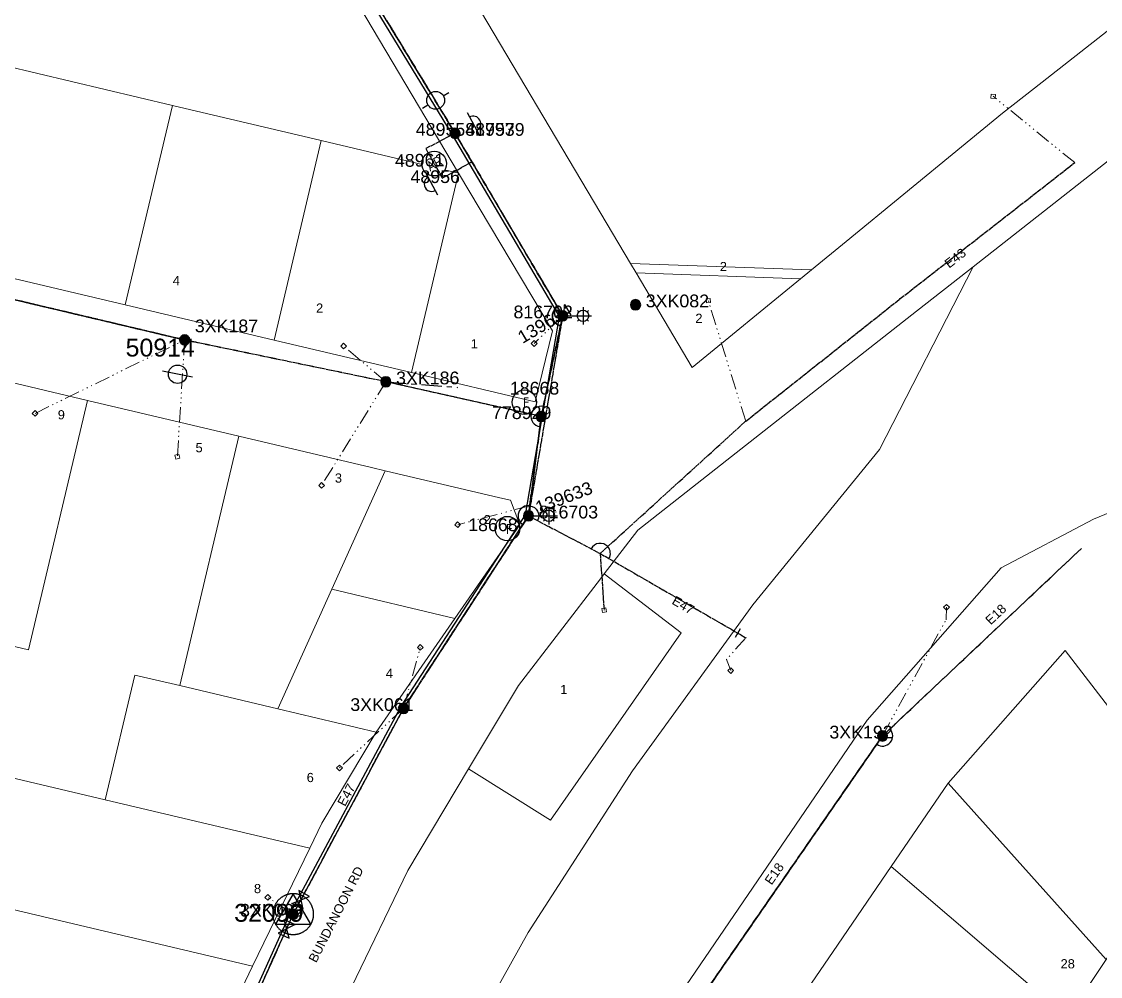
# Model space of a CAD drawing. Header units: metres. Extents: x 250871 to 255994, y 6164531 to 6169422.
# Drawn here: x 253886.4 to 254098.2, y 6166481.7 to 6166669 of the extents above; entities that cross this region are included whole.
import ezdxf
from ezdxf.enums import TextEntityAlignment as Align

# ---------------------------------------------------------------- set-up
doc = ezdxf.new("R2010")
doc.units = ezdxf.units.M
for name, pattern in [('Cable Exist OH', [1, 1, 0]), ('Cable Exist UG', [7, 4, -1, 1, -1]), ('PHANTOMX2', [6.6, 3, -0.75, 0.2, -0.75, 0.2, -0.75, 0.2, -0.75])]:
    doc.linetypes.add(name, pattern=pattern)
doc.layers.get('0').update_dxf_attribs({"color": 6})
for name, color, linetype, lineweight in [('Cadastre Land Parcels_SP_EXT', 118, 'Continuous', 15), ('Cadastre Road Names_SP_HV_LV_SL_EXT', 211, 'Continuous', 15), ('Mains_HV_EXT', 13, 'Continuous', 25), ('Mains_LV_EXT', 163, 'Continuous', 25), ('Mains_SL_EXT', 131, 'Continuous', 25), ('Mains_TR_EXT', 211, 'Continuous', 25), ('Services_SP_EXT', 42, 'PHANTOMX2', 20)]:
    doc.layers.add(name, color=color, linetype=linetype, lineweight=lineweight)
for name, color, linetype in [('Equip_LV_EXT', 7, 'Continuous'), ('Equip_SP_HV_EXT', 7, 'Continuous'), ('Equip_SP_LV_EXT', 7, 'Continuous'), ('Equip_SP_SL_EXT', 7, 'Continuous'), ('Sub_SP_TR_HV_LV_EXT', 7, 'Continuous'), ('SupportsOH_SP_TR_HV_LV_SL_EXT', 7, 'Continuous'), ('Trench_SP_EXT', 7, 'Continuous')]:
    doc.layers.add(name, color=color, linetype=linetype)
doc.styles.add('HVSW_LABEL', font='arial.ttf', dxfattribs={"height": 3.5})
doc.styles.add('iecARIAL', font='arial.ttf', dxfattribs={"height": 2})
doc.styles.add('iecISOCP', font='isocp.shx')
doc.styles.add('POLE_LABEL', font='arial.ttf', dxfattribs={"height": 2})
doc.styles.add('SL_LABEL', font='arial.ttf', dxfattribs={"height": 2})
doc.styles.get("Standard").update_dxf_attribs({"font": 'arial.ttf'})
doc.styles.add('SWITCH_LABEL', font='arial.ttf', dxfattribs={"height": 2})
doc.linetypes.add('Cable E OH', pattern='A,8,-0.01,["E",Standard,S=1.5,R=30,X=0,Y=-0.9],0', length=8.01)

# ---------------------------------------------------------------- blocks, each defined once
blk = doc.blocks.new('SUB_POLE_EXT')
at = {"flags": 128}
for points in [[(-0.05, 4), (-0.15, 4), (-0.25, 3.99), (-0.34, 3.99), (-0.44, 3.98), (-0.54, 3.96), (-0.64, 3.95), (-0.73, 3.93), (-0.83, 3.91), (-0.92, 3.89), (-1.02, 3.87), (-1.11, 3.84), (-1.21, 3.81), (-1.3, 3.78), (-1.39, 3.75), (-1.49, 3.71), (-1.58, 3.68), (-1.67, 3.64), (-1.75, 3.59), (-1.84, 3.55), (-1.93, 3.5), (-2.01, 3.46), (-2.1, 3.41), (-2.18, 3.35), (-2.26, 3.3), (-2.34, 3.24), (-2.42, 3.18), (-2.5, 3.12), (-2.58, 3.06), (-2.65, 3), (-2.72, 2.93), (-2.79, 2.86), (-2.86, 2.79), (-2.93, 2.72), (-3, 2.65), (-3.06, 2.58), (-3.12, 2.5), (-3.18, 2.42), (-3.24, 2.34), (-3.3, 2.26), (-3.35, 2.18), (-3.41, 2.1), (-3.46, 2.01), (-3.5, 1.93), (-3.55, 1.84), (-3.59, 1.75), (-3.64, 1.67), (-3.68, 1.58), (-3.71, 1.49), (-3.75, 1.39), (-3.78, 1.3), (-3.81, 1.21), (-3.84, 1.11), (-3.87, 1.02), (-3.89, 0.92), (-3.91, 0.83), (-3.93, 0.73), (-3.95, 0.64), (-3.96, 0.54), (-3.98, 0.44), (-3.99, 0.34), (-3.99, 0.25), (-4, 0.15), (-4, 0.05), (-4, -0.05), (-4, -0.15), (-3.99, -0.25), (-3.99, -0.34), (-3.98, -0.44), (-3.96, -0.54), (-3.95, -0.64), (-3.93, -0.73), (-3.91, -0.83), (-3.89, -0.92), (-3.87, -1.02), (-3.84, -1.11), (-3.81, -1.21), (-3.78, -1.3), (-3.75, -1.39), (-3.71, -1.49), (-3.68, -1.58), (-3.64, -1.67), (-3.59, -1.75), (-3.55, -1.84), (-3.5, -1.93), (-3.46, -2.01), (-3.41, -2.1), (-3.35, -2.18), (-3.3, -2.26), (-3.24, -2.34), (-3.18, -2.42), (-3.12, -2.5), (-3.06, -2.58), (-3, -2.65), (-2.93, -2.72), (-2.86, -2.79), (-2.79, -2.86), (-2.72, -2.93), (-2.65, -3), (-2.58, -3.06), (-2.5, -3.12), (-2.42, -3.18), (-2.34, -3.24), (-2.26, -3.3), (-2.18, -3.35), (-2.1, -3.41), (-2.01, -3.46), (-1.93, -3.5), (-1.84, -3.55), (-1.75, -3.59), (-1.67, -3.64), (-1.58, -3.68), (-1.49, -3.71), (-1.39, -3.75), (-1.3, -3.78), (-1.21, -3.81), (-1.11, -3.84), (-1.02, -3.87), (-0.92, -3.89), (-0.83, -3.91), (-0.73, -3.93), (-0.64, -3.95), (-0.54, -3.96), (-0.44, -3.98), (-0.34, -3.99), (-0.25, -3.99), (-0.15, -4), (-0.05, -4), (0.05, -4), (0.15, -4), (0.25, -3.99), (0.34, -3.99), (0.44, -3.98), (0.54, -3.96), (0.64, -3.95), (0.73, -3.93), (0.83, -3.91), (0.92, -3.89), (1.02, -3.87), (1.11, -3.84), (1.21, -3.81), (1.3, -3.78), (1.39, -3.75), (1.49, -3.71), (1.58, -3.68), (1.67, -3.64), (1.75, -3.59), (1.84, -3.55), (1.93, -3.5), (2.01, -3.46), (2.1, -3.41), (2.18, -3.35), (2.26, -3.3), (2.34, -3.24), (2.42, -3.18), (2.5, -3.12), (2.58, -3.06), (2.65, -3), (2.72, -2.93), (2.79, -2.86), (2.86, -2.79), (2.93, -2.72), (3, -2.65), (3.06, -2.58), (3.12, -2.5), (3.18, -2.42), (3.24, -2.34), (3.3, -2.26), (3.35, -2.18), (3.41, -2.1), (3.46, -2.01), (3.5, -1.93), (3.55, -1.84), (3.59, -1.75), (3.64, -1.67), (3.68, -1.58), (3.71, -1.49), (3.75, -1.39), (3.78, -1.3), (3.81, -1.21), (3.84, -1.11), (3.87, -1.02), (3.89, -0.92), (3.91, -0.83), (3.93, -0.73), (3.95, -0.64), (3.96, -0.54), (3.98, -0.44), (3.99, -0.34), (3.99, -0.25), (4, -0.15), (4, -0.05), (4, 0.05), (4, 0.15), (3.99, 0.25), (3.99, 0.34), (3.98, 0.44), (3.96, 0.54), (3.95, 0.64), (3.93, 0.73), (3.91, 0.83), (3.89, 0.92), (3.87, 1.02), (3.84, 1.11), (3.81, 1.21), (3.78, 1.3), (3.75, 1.39), (3.71, 1.49), (3.68, 1.58), (3.64, 1.67), (3.59, 1.75), (3.55, 1.84), (3.5, 1.93), (3.46, 2.01), (3.41, 2.1), (3.35, 2.18), (3.3, 2.26), (3.24, 2.34), (3.18, 2.42), (3.12, 2.5), (3.06, 2.58), (3, 2.65), (2.93, 2.72), (2.86, 2.79), (2.79, 2.86), (2.72, 2.93), (2.65, 3), (2.58, 3.06), (2.5, 3.12), (2.42, 3.18), (2.34, 3.24), (2.26, 3.3), (2.18, 3.35), (2.1, 3.41), (2.01, 3.46), (1.93, 3.5), (1.84, 3.55), (1.75, 3.59), (1.67, 3.64), (1.58, 3.68), (1.49, 3.71), (1.39, 3.75), (1.3, 3.78), (1.21, 3.81), (1.11, 3.84), (1.02, 3.87), (0.92, 3.89), (0.83, 3.91), (0.73, 3.93), (0.64, 3.95), (0.54, 3.96), (0.44, 3.98), (0.34, 3.99), (0.25, 3.99), (0.15, 4), (0.05, 4)], [(0, 4), (-3.46, -2), (3.46, -2)]]:
    blk.add_lwpolyline(points, close=True, dxfattribs=at)
at = {"flags": 8}
blk.add_attdef('ASSET_NUM', text='', height=2.5, dxfattribs=at).set_placement((0, 7), align=Align.MIDDLE_CENTER)
for tag, flags, p in [('STREET_CODE', 9, (-1.38, 1.45)), ('NO_PHASES', 9, (-1.38, 1.05)), ('OPERATED_BY', 9, (-1.38, 0.65)), ('MAINTAINED_BY', 9, (-1.38, 0.45)), ('ORIENTATION', 9, (-1.38, 0.25)), ('OWNED_BY', 9, (-1.38, 0.05)), ('CONSTRUCTED_VOLTAGE', 9, (-1.13, 0.75)), ('OPERATING_VOLTAGE', 9, (-1.13, 0.35)), ('STATE', 9, (-1.38, -0.35)), ('USAGE', 9, (-1.38, -0.75)), ('LEGEND', 9, (-1.38, -0.95)), ('SUBURB', 9, (-1.38, -1.15)), ('STREETNAME', 9, (-1.38, -1.35)), ('LOCATION', 9, (-1.38, -1.55)), ('NOTES', 9, (-1.38, -1.75)), ('Z', 1, (-1.38, -1.95)), ('SECONDARY_VOLTAGE', 9, (-1.13, -0.65)), ('SUBSTATION_TYPE', 9, (-1.13, -1.05))]:
    blk.add_attdef(tag, text='', height=0.1, dxfattribs=dict(flags=flags)).set_placement(p, align=Align.MIDDLE_LEFT)
blk = doc.blocks.new('LV_OH_LINKS_DISTFUSE_EXT')
for p, q in [((0, 0), (0.96, 0)), ((3.84, 0), (4.8, 0))]:
    blk.add_line(p, q)
blk.add_lwpolyline([(3.84, -1.2), (3.84, 1.2), (0.96, -1.2), (0.96, 1.2)], close=True)
at = {"flags": 9}
for tag, p in [('ACTUAL_STATUS', (0, 0)), ('CONSTRUCTED_VOLTAGE', (0, -0.2)), ('OPERATING_VOLTAGE', (0, -0.6)), ('ORIENTATION', (0, -0.8)), ('OWNED_BY', (0, -1)), ('STATE', (0, -1.2)), ('SWITCH_TYPE', (0, -1.4)), ('NO_PHASES', (0, -0.4)), ('USAGE', (0, -1.6)), ('NOTES', (0, -1.8))]:
    blk.add_attdef(tag, text='', height=0.2, dxfattribs=at).set_placement(p, align=Align.MIDDLE_LEFT)
at = {"flags": 1}
blk.add_attdef('Z', (0, 0), '', height=0.2, dxfattribs=at)
blk = doc.blocks.new('LV_OH_LINKS_OPEN_EXT')
for p, q in [((-0.17, 4.97), (-0.17, 5.46)), ((0.17, 4.97), (0.17, 5.46)), ((-0.17, 3), (-0.17, 2.5)), ((0.17, 3), (0.17, 2.5))]:
    blk.add_line(p, q)
blk.add_lwpolyline([(0, 2.99, 1), (0, 4.98, 1)], format="xyb", close=True)
at = {"flags": 9}
for tag, p in [('ACTUAL_STATUS', (0, 0)), ('CONSTRUCTED_VOLTAGE', (0, -0.2)), ('OPERATING_VOLTAGE', (0, -0.6)), ('ORIENTATION', (0, -0.8)), ('OWNED_BY', (0, -1)), ('STATE', (0, -1.2)), ('SWITCH_TYPE', (0, -1.4)), ('NO_PHASES', (0, -0.4)), ('USAGE', (0, -1.6)), ('LEGEND', (0, -1.8)), ('NOTES', (0, -2))]:
    blk.add_attdef(tag, text='', height=0.2, dxfattribs=at).set_placement(p, align=Align.MIDDLE_LEFT)
at = {"flags": 1}
blk.add_attdef('Z', (0, 0), '', height=0.2, dxfattribs=at)
blk = doc.blocks.new('SL_LANTERN_EXT')
at = {"flags": 9}
for tag, p in [('LRATECODE', (-7.4, 0)), ('LOUTREACHVOCAB', (-7.2, 0)), ('LOUTREACH', (-7, 0)), ('LANTNUMBER', (-6.6, 0)), ('LNEW', (-6.4, 0)), ('LMASTVOCAB', (-6.2, 0)), ('LMAST', (-6, 0)), ('LLAMPVOCAB', (-5.8, 0)), ('LLAMP', (-5.6, 0)), ('LEXIST', (-5.4, 0)), ('LCHARGE3PERCENT', (-5.2, 0)), ('LCHARGE3', (-5, 0)), ('LCHARGE2PERCENT', (-4.8, 0)), ('LCHARGE2', (-4.6, 0)), ('LCHARGE1PERCENT', (-4.4, 0)), ('LCHARGE1', (-4.2, 0)), ('LCATEGORY', (-4, 0)), ('LBRACKETVOCAB', (-3.8, 0)), ('LBRACKET', (-3.6, 0)), ('LKINGHEIGHT', (-3.4, 0)), ('CREPLACE', (-3.2, 0)), ('CREMOVE', (-3, 0)), ('CNUMBER', (-2.8, 0)), ('CNEW', (-2.6, 0)), ('CEXIST', (-2.4, 0)), ('USAGE', (-2.2, 0)), ('STATE', (-2, 0)), ('OWNED_BY', (-1.8, 0)), ('ORIENTATION', (-1.6, 0)), ('OPERATING_VOLTAGE', (-1.4, 0)), ('NO_PHASES', (-1.2, 0)), ('LANTERN_TYPE', (-1, 0)), ('LANTERN_PURPOSE', (-0.8, 0)), ('CONTROL_TYPE', (-0.6, 0)), ('CONSTRUCTED_VOLTAGE', (-0.4, 0))]:
    blk.add_attdef(tag, text='', height=0.001, rotation=270, dxfattribs=at).set_placement(p, align=Align.MIDDLE_LEFT)
at = {"style": 'SL_LABEL', "flags": 9}
blk.add_attdef('STREET_CODE', text='', height=0.001, rotation=270, dxfattribs=at).set_placement((0, 0), align=Align.MIDDLE_LEFT)
at = {"flags": 1}
blk.add_attdef('Z', (0, 0), '', height=0.001, rotation=270, dxfattribs=at)
at = {"width": 0.9}
blk.add_attdef('LNUMBER', text='', height=1, dxfattribs=at).set_placement((7, -1), align=Align.MIDDLE_LEFT)
at = {"flags": 9}
for tag, p in [('LREMOVE', (0, -7.6)), ('LREPLACE', (0, -7.8)), ('LTYPE', (0, -8)), ('LTYPEVOCAB', (0, -8.2)), ('LEGEND', (0, -8.4)), ('SUBURB', (0, -8.6)), ('STREETNAME', (0, -8.8)), ('LOCATION', (0, -9)), ('NOTES', (0, -9.2)), ('MAINTAINED_BY', (0, -9.86))]:
    blk.add_attdef(tag, text='', height=0.001, dxfattribs=at).set_placement(p, align=Align.MIDDLE_LEFT)
blk.add_attdef('OPERATED_BY', (0, -9.61), '', height=0.001, dxfattribs=at)
blk.add_wipeout([(5.69, 0), (5.06, -1.06), (4, -1.69), (2.94, -1.06), (2.31, 0), (2.94, 1.06), (4, 1.69), (5.06, 1.06)])
for p, q in [((0, 0), (4, 0)), ((2.94, 1.06), (3.2, 0.8)), ((4, 1.69), (4, 0)), ((5.06, 1.06), (4.8, 0.8)), ((2.94, -1.06), (3.2, -0.8)), ((4, 0), (5.69, 0)), ((4, 0), (4, -1.69)), ((5.06, -1.06), (4.8, -0.8))]:
    blk.add_line(p, q)
blk.add_circle((4, 0), 1.12)
blk = doc.blocks.new('CCP_EXT')
at = {"flags": 9}
for tag, p in [('STATE', (0, -1.8)), ('NOTES', (0, -2))]:
    blk.add_attdef(tag, text='', height=0.2, dxfattribs=at).set_placement(p, align=Align.MIDDLE_LEFT)
blk.add_wipeout([(0, 0.57), (0.57, 0), (0, -0.57), (-0.57, 0)])
blk.add_lwpolyline([(-0.57, 0), (0, 0.57), (0.57, 0), (0, -0.57), (-0.57, 0)])
at = {"flags": 1}
blk.add_attdef('Z', (0, 0), '', height=0.2, dxfattribs=at)
at = {"flags": 9}
for tag, p in [('CCP_TYPE', (0, 0)), ('CONSTRUCTED_VOLTAGE', (0, -0.2)), ('OPERATING_VOLTAGE', (0, -0.6)), ('ORIENTATION', (0, -0.8)), ('OWNED_BY', (0, -1)), ('NO_PHASES', (0, -0.4)), ('USAGE', (0, -1.2)), ('LEGEND', (0, -1.4)), ('LIFE_SUPPORT', (0, -1.6))]:
    blk.add_attdef(tag, text='', height=0.2, dxfattribs=at).set_placement(p, align=Align.MIDDLE_LEFT)
blk = doc.blocks.new('AUTO_RECLOSER_EXT')
at = {"style": 'SWITCH_LABEL'}
for tag, height, flags, p in [('ASSET_NUM', 2.5, 8, (2, 2)), ('STREET_CODE', 0.2, 9, (0, -0.2))]:
    blk.add_attdef(tag, text='', height=height, dxfattribs=dict(at, flags=flags)).set_placement(p, align=Align.MIDDLE_LEFT)
at = {"flags": 1}
blk.add_attdef('Z', (0, 0), '', height=0.2, dxfattribs=at)
at = {"flags": 9}
for tag, p in [('CONSTRUCTED_VOLTAGE', (0, -0.4)), ('OPERATING_VOLTAGE', (0, -0.8)), ('ORIENTATION', (0, -1)), ('OWNED_BY', (0, -1.2)), ('STATE', (0, -1.4)), ('STREETNAME', (0, -2.2)), ('NO_PHASES', (0, -0.6)), ('USAGE', (0, -1.6)), ('LEGEND', (0, -1.8)), ('LOCATION', (0, -2)), ('SUBURB', (0, -2.4)), ('NOTES', (0, -2.6))]:
    blk.add_attdef(tag, text='', height=0.2, dxfattribs=at).set_placement(p, align=Align.MIDDLE_LEFT)
blk.add_wipeout([(0, 2.43), (-0.3, 2.41), (-0.6, 2.35), (-0.89, 2.26), (-1.17, 2.13), (-1.42, 1.96), (-1.66, 1.77), (-1.87, 1.55), (-2.05, 1.3), (-2.19, 1.04), (-2.31, 0.75), (-2.38, 0.46), (-2.42, 0.16), (-2.42, -0.15), (-2.38, -0.45), (-2.31, -0.75), (-2.2, -1.03), (-2.05, -1.3), (-1.87, -1.54), (-1.66, -1.77), (-1.43, -1.96), (-1.17, -2.12), (-0.9, -2.25), (-0.61, -2.35), (-0.31, -2.41), (0, -2.43), (0.3, -2.41), (0.6, -2.35), (0.89, -2.26), (1.17, -2.13), (1.42, -1.96), (1.66, -1.77), (1.87, -1.55), (2.05, -1.3), (2.19, -1.04), (2.31, -0.75), (2.38, -0.46), (2.42, -0.16), (2.42, 0.15), (2.38, 0.45), (2.31, 0.75), (2.2, 1.03), (2.05, 1.3), (1.87, 1.54), (1.66, 1.77), (1.43, 1.96), (1.17, 2.12), (0.9, 2.25), (0.61, 2.35), (0.31, 2.41)])
blk.add_circle((0, 0), 2.43)
at = {"insert": (0, 0), "char_height": 2, "width": 3.6298, "attachment_point": 5}
blk.add_mtext('{\\Fisocp|c0;AR}', dxfattribs=at)
blk = doc.blocks.new('POLE_EXT')
blk.add_hatch(color=256).paths.add_polyline_path([(-1, 0, 1), (1, 0, 1)])
blk.add_lwpolyline([(-1, 0, 1), (1, 0, 1)], format="xyb", close=True)
at = {"flags": 8}
blk.add_attdef('pNumber', text='', height=2, dxfattribs=at).set_placement((2.5, 2.5), align=Align.MIDDLE_CENTER)
at = {"style": 'POLE_LABEL', "flags": 9}
for tag, p in [('STRUCTURE_PLANT_NUMBER', (1.35, 0.03)), ('STREET_CODE', (1.35, -0.2))]:
    blk.add_attdef(tag, text='', height=0.2, dxfattribs=at).set_placement(p, align=Align.MIDDLE_LEFT)
at = {"flags": 9}
for tag, p in [('OWNED_BY', (1.35, -0.4)), ('SPECIAL_USE', (1.35, -0.8)), ('STATE', (1.35, -1)), ('cLV', (1.35, -1.4)), ('hDepth', (1.35, -1.6)), ('hDia', (1.35, -1.8)), ('cHV', (1.35, -2)), ('PARENT', (1.35, -0.6)), ('USAGE', (1.35, -1.2)), ('LBRACKET', (1.35, -2.2)), ('cLinedev', (1.35, -3.4)), ('pExisting', (1.35, -3.8)), ('LExisting', (1.35, -2.4)), ('LANTNUMBER', (1.35, -2.6)), ('LOther', (1.35, -2.8)), ('LRemove', (1.35, -3)), ('LEGEND', (1.35, -3.2)), ('LOCATION', (1.35, -3.6)), ('PFNUMBER', (1.35, -4)), ('NEWPFNUMBER', (1.35, -4.2)), ('pFooting', (1.35, -4.4)), ('pNew', (1.35, -4.6)), ('pRelocate', (1.35, -5)), ('pRemove', (1.35, -5.2)), ('pReplace', (1.35, -5.4)), ('pStay', (1.35, -5.6)), ('pType', (1.35, -5.8)), ('cspan', (1.35, -6)), ('STREETNAME', (1.35, -6.2)), ('SUBURB', (1.35, -6.4)), ('OPERATED_BY', (1.36, -7.01)), ('NOTES', (1.35, -6.6)), ('MAINTAINED_BY', (1.36, -6.81))]:
    blk.add_attdef(tag, text='', height=0.2, dxfattribs=at).set_placement(p, align=Align.MIDDLE_LEFT)
at = {"flags": 1}
blk.add_attdef('Z', (1.35, -7.33), '', height=0.2, dxfattribs=at)
blk = doc.blocks.new('HV_ABS_CLOSED_EXT')
blk.add_line((-3, 6.87), (3, 6.87))
blk.add_circle((0, 6.87), 1.8)
at = {"style": 'HVSW_LABEL'}
for tag, height, flags, p in [('ASSET_NUM', 3.5, 8, (2, 2)), ('STREET_CODE', 0.2, 9, (0, -0.2))]:
    blk.add_attdef(tag, text='', height=height, dxfattribs=dict(at, flags=flags)).set_placement(p, align=Align.MIDDLE_LEFT)
at = {"flags": 1}
blk.add_attdef('Z', (0, 0), '', height=0.2, dxfattribs=at)
at = {"flags": 9}
for tag, p in [('ACTUAL_STATUS', (0, -0.4)), ('CONSTRUCTED_VOLTAGE', (0, -0.6)), ('OPERATING_VOLTAGE', (0, -1)), ('ORIENTATION', (0, -1.2)), ('OWNED_BY', (0, -1.4)), ('STATE', (0, -1.6)), ('SWITCH_TYPE', (0, -1.8)), ('NO_PHASES', (0, -0.8)), ('USAGE', (0, -2)), ('LEGEND', (0, -2.2)), ('STREETNAME', (0, -2.6)), ('SUBURB', (0, -2.8)), ('LOCATION', (0, -2.4)), ('NOTES', (0, -3))]:
    blk.add_attdef(tag, text='', height=0.2, dxfattribs=at).set_placement(p, align=Align.MIDDLE_LEFT)
blk = doc.blocks.new('HV_USL_CLOSED_EXT')
at = {"layer": 'Equip_SP_HV_EXT'}
blk.add_line((4, 2.5), (4, -2.5), dxfattribs=at)
blk.add_arc((4, 0), 1.5, 270, 90, dxfattribs=at)
at = {"layer": 'Equip_SP_HV_EXT', "width": 0.9, "flags": 8}
blk.add_attdef('ASSET_NUM', text='', height=2, rotation=270, dxfattribs=at).set_placement((9.5, 0), align=Align.MIDDLE_CENTER)
at = {"layer": 'Equip_SP_HV_EXT'}
for tag, flags, p in [('ACTUAL_STATUS', 9, (0, 1.55)), ('STREET_CODE', 9, (0, 1.75)), ('CONSTRUCTED_VOLTAGE', 9, (0, 1.35)), ('NO_PHASES', 9, (0, 1.15)), ('OPERATING_VOLTAGE', 9, (0, 0.95)), ('ORIENTATION', 9, (0, 0.75)), ('OWNED_BY', 9, (0, 0.55)), ('OPERATED_BY', 9, (0, 0.35)), ('MAINTAINED_BY', 9, (0, 0.15)), ('STATE', 9, (0, -0.05)), ('Z', 1, (0, -1.85)), ('SWITCH_TYPE', 9, (0, -0.25)), ('USAGE', 9, (0, -0.45)), ('LEGEND', 9, (0, -0.65)), ('LOCATION', 9, (0, -0.85)), ('STREETNAME', 9, (0, -1.05)), ('SUBURB', 9, (0, -1.25)), ('NOTES', 9, (0, -1.45)), ('LABEL_ALIGNMENT', 9, (0, -1.65))]:
    blk.add_attdef(tag, text='', height=0.1, dxfattribs=dict(at, flags=flags)).set_placement(p, align=Align.MIDDLE_LEFT)
blk = doc.blocks.new('HV_ABS_OPEN_EXT')
at = {"ltscale": 10}
for p, q in [((7.5, 3), (7.5, 1.75)), ((7.5, -1.75), (7.5, -3))]:
    blk.add_line(p, q, dxfattribs=at)
blk.add_circle((7.5, 0), 1.75, dxfattribs=at)
at = {"style": 'HVSW_LABEL', "width": 0.9, "flags": 8}
blk.add_attdef('ASSET_NUM', text='', height=2.5, rotation=270, dxfattribs=at).set_placement((13, 0), align=Align.MIDDLE_CENTER)
at = {"flags": 1}
blk.add_attdef('Z', (0, 0), '', height=0.2, dxfattribs=at)
at = {"flags": 9}
for tag, p in [('ACTUAL_STATUS', (0, -0.4)), ('CONSTRUCTED_VOLTAGE', (0, -0.6)), ('OPERATING_VOLTAGE', (0, -1)), ('ORIENTATION', (0, -1.2)), ('OWNED_BY', (0, -1.4)), ('STATE', (0, -1.6)), ('SWITCH_TYPE', (0, -1.8)), ('NO_PHASES', (0, -0.8)), ('USAGE', (0, -2)), ('LEGEND', (0, -2.2)), ('STREETNAME', (0, -2.6)), ('SUBURB', (0, -2.8)), ('LOCATION', (0, -2.4)), ('NOTES', (0, -3))]:
    blk.add_attdef(tag, text='', height=0.2, dxfattribs=at).set_placement(p, align=Align.MIDDLE_LEFT)
at = {"style": 'HVSW_LABEL', "flags": 9}
blk.add_attdef('STREET_CODE', text='', height=0.2, dxfattribs=at).set_placement((0, -0.2), align=Align.MIDDLE_LEFT)
blk = doc.blocks.new('End Shackle_EXT')
at = {"flags": 9}
blk.add_attdef('NOTES', text='', height=0.2, dxfattribs=at).set_placement((0, -1.6), align=Align.MIDDLE_LEFT)
blk.add_wipeout([(0, 0.25), (1.81, 0.25), (1.82, -0.25), (0, -0.25)])
blk.add_line((1.81, -1), (1.81, 1))
at = {"flags": 1}
blk.add_attdef('Z', (0, 0), '', height=0.2, dxfattribs=at)
at = {"flags": 9}
for tag, p in [('CONNECTOR_TYPE', (0, 0)), ('CONSTRUCTED_VOLTAGE', (0, -0.2)), ('OPERATING_VOLTAGE', (0, -0.6)), ('ORIENTATION', (0, -0.8)), ('OWNED_BY', (0, -1)), ('STATE', (0, -1.2)), ('NO_PHASES', (0, -0.4)), ('USAGE', (0, -1.4))]:
    blk.add_attdef(tag, text='', height=0.2, dxfattribs=at).set_placement(p, align=Align.MIDDLE_LEFT)
blk = doc.blocks.new('FAULT_INDICATOR_MANUAL_EXT')
blk.add_circle((0, 0), 2.4)
at = {"insert": (-0.28, 0.92), "char_height": 2, "width": 1.2998, "attachment_point": 1, "style": 'iecISOCP'}
blk.add_mtext('F', dxfattribs=at)
for tag, height, flags, p in [('ASSET_NUM', 2.5, 8, (2, 2)), ('STREET_CODE', 0.2, 9, (1.5, 0)), ('CONSTRUCTED_VOLTAGE', 0.2, 9, (1.5, -0.2)), ('OPERATING_VOLTAGE', 0.2, 9, (1.5, -0.8)), ('ORIENTATION', 0.2, 9, (1.5, -1)), ('OWNED_BY', 0.2, 9, (1.5, -1.2)), ('STATE', 0.2, 9, (1.5, -1.4)), ('STREETNAME', 0.2, 9, (1.5, -2.2)), ('FLITE_NUMBER', 0.2, 9, (1.5, -0.4)), ('USAGE', 0.2, 9, (1.5, -1.6)), ('LEGEND', 0.2, 9, (1.5, -1.8)), ('LOCATION', 0.2, 9, (1.5, -2)), ('INDICATOR_TYPE', 0.2, 9, (1.5, -0.6)), ('SUBURB', 0.2, 9, (1.5, -2.4)), ('Z', 0.2, 1, (1.5, -2.8)), ('NOTES', 0.2, 9, (1.5, -2.6))]:
    blk.add_attdef(tag, text='', height=height, dxfattribs=dict(flags=flags)).set_placement(p, align=Align.MIDDLE_LEFT)

msp = doc.modelspace()

# ---------------------------------------------------------------- linework, layer by layer
at = {"layer": 'Cadastre Land Parcels_SP_EXT', "linetype": 'Continuous'}
for points in [[(254499.268, 6166955.529), (254285.997, 6166788.019), (254195.054, 6166716.589), (254073.225, 6166620.917), (254054.826, 6166585.083), (254029.964, 6166554.575), (254006.38, 6166521.97), (253985.873, 6166490.304), (253963.794, 6166450.736), (253954.042, 6166430.422), (253944.926, 6166409.466), (253933.195, 6166378.84), (253907.705, 6166294.715), (253904.414, 6166260.323), (253898.909, 6166205.585), (253898.27, 6166145.181), (253901.119, 6166113.294), (253902.095, 6166093.46), (253902.652, 6166087.309), (253910.433, 6166043.285)], [(253940.23, 6166059.624), (253935.63, 6166080.938), (253929.51, 6166138.243), (253929.06, 6166192.783), (253934.601, 6166251.033), (253945.512, 6166308.419), (253946.029, 6166311.137), (253950.832, 6166330.56), (253962.508, 6166368.036), (253985.624, 6166423.287), (254010.337, 6166470.346), (254052.403, 6166531.935), (254078.76, 6166561.852), (254096.824, 6166571.376), (254150.051, 6166593.297), (254211.749, 6166640.091), (254230.078, 6166653.993), (254440.756, 6166813.78)], [(253971.708, 6166679.212), (254002.424, 6166627.53), (254005.969, 6166621.565), (254041.475, 6166620.312), (254048.295, 6166625.894), (254070.94, 6166644.427), (254079.016, 6166651.036), (254085.281, 6166655.958), (254111.053, 6166676.199)]]:
    msp.add_lwpolyline(points, dxfattribs=at)
for points in [[(253943.648, 6166687.381), (253855.968, 6166708.141), (253846.687, 6166668.985), (253856.476, 6166666.666), (253916.053, 6166652.564), (253945.253, 6166645.652), (253971.923, 6166639.341), (253972.225, 6166639.27), (253943.648, 6166687.381)], [(253916.053, 6166652.564), (253856.476, 6166666.666), (253847.195, 6166627.508), (253906.79, 6166613.413), (253916.053, 6166652.564)], [(253945.253, 6166645.652), (253916.053, 6166652.564), (253906.79, 6166613.413), (253935.991, 6166606.507), (253945.253, 6166645.652)], [(253972.225, 6166639.27), (253971.923, 6166639.341), (253945.253, 6166645.652), (253935.991, 6166606.507), (253962.963, 6166600.128), (253972.225, 6166639.27)], [(253990.664, 6166608.351), (253972.225, 6166639.27), (253962.963, 6166600.128), (253987.259, 6166594.381), (253990.664, 6166608.351)], [(254006.38, 6166521.97), (254029.964, 6166554.575), (254054.826, 6166585.083), (254073.225, 6166620.917), (254072.3, 6166620.19), (254062.096, 6166612.177), (254027.632, 6166585.114), (254007.41, 6166569.217), (254000.82, 6166560.649), (254015.883, 6166549.063), (253990.29, 6166512.296), (253974.178, 6166522.375), (253962.236, 6166502.419), (253940.149, 6166456.659), (253920.704, 6166403.758), (253916.268, 6166366.645), (253913.775, 6166345.784), (253907.705, 6166294.715), (253933.195, 6166378.84), (253944.926, 6166409.466), (253954.042, 6166430.422), (253963.794, 6166450.736), (253985.873, 6166490.304), (254006.38, 6166521.97)], [(254041.475, 6166620.312), (254005.969, 6166621.565), (254007.071, 6166619.71), (254039.327, 6166618.555), (254041.475, 6166620.312)], [(254039.327, 6166618.555), (254007.071, 6166619.71), (254018.088, 6166601.172), (254039.327, 6166618.555)], [(253899.376, 6166594.683), (253879.795, 6166599.31), (253868.223, 6166550.358), (253887.809, 6166545.73), (253899.376, 6166594.683)], [(253929.046, 6166587.674), (253899.376, 6166594.683), (253887.809, 6166545.73), (253868.223, 6166550.358), (253848.647, 6166554.983), (253842.861, 6166530.507), (253902.834, 6166516.335), (253908.684, 6166540.796), (253917.479, 6166538.72), (253929.046, 6166587.674)], [(253947.337, 6166557.623), (253957.825, 6166580.879), (253955.137, 6166581.514), (253929.046, 6166587.674), (253917.479, 6166538.72), (253936.758, 6166534.165), (253947.337, 6166557.623)], [(253984.221, 6166570.267), (253982.376, 6166575.077), (253980.294, 6166575.569), (253957.825, 6166580.879), (253947.337, 6166557.623), (253971.503, 6166551.911), (253984.221, 6166570.267)], [(254015.883, 6166549.063), (254000.82, 6166560.649), (254000.048, 6166559.646), (253983.976, 6166538.749), (253974.178, 6166522.375), (253990.29, 6166512.296), (254015.883, 6166549.063)], [(253971.503, 6166551.911), (253947.337, 6166557.623), (253936.758, 6166534.165), (253956.051, 6166529.607), (253971.503, 6166551.911)], [(254117.298, 6166511.84), (254091.268, 6166545.621), (254068.31, 6166519.561), (254099.346, 6166484.969), (254117.298, 6166511.84)], [(253945.358, 6166511.736), (253956.051, 6166529.607), (253936.758, 6166534.165), (253917.479, 6166538.72), (253908.684, 6166540.796), (253902.834, 6166516.335), (253942.997, 6166506.845), (253945.358, 6166511.736)], [(253942.997, 6166506.845), (253902.834, 6166516.335), (253842.861, 6166530.507), (253837.074, 6166506.022), (253931.782, 6166483.646), (253942.997, 6166506.845)], [(253922.439, 6166464.246), (253931.782, 6166483.646), (253837.074, 6166506.022), (253809.863, 6166512.451), (253780.497, 6166519.389), (253751.13, 6166526.327), (253741.834, 6166487.022), (253771.207, 6166480.106), (253800.578, 6166473.191), (253829.95, 6166466.276), (253859.322, 6166459.36), (253915.776, 6166446.068), (253922.439, 6166464.246)], [(254099.346, 6166484.969), (254068.31, 6166519.561), (254057.135, 6166503.198), (254091.725, 6166473.564), (254099.346, 6166484.969)], [(254083.8, 6166461.707), (254091.725, 6166473.564), (254057.135, 6166503.198), (254045.772, 6166486.562), (254037.273, 6166474.12), (254075.632, 6166449.486), (254083.8, 6166461.707)]]:
    msp.add_lwpolyline(points, close=True, dxfattribs=at)
at = {"layer": 'Mains_HV_EXT', "linetype": 'Cable Exist OH'}
for points in [[(253760.653, 6167134.98), (253764.066, 6167119.914), (253762.654, 6167065.83), (253762.065, 6167010.333), (253780.365, 6166967.917), (253804.737, 6166928.407), (253829.488, 6166885.87), (253851.816, 6166848.177), (253874.674, 6166809.272), (253899.425, 6166767.946), (253926.484, 6166723.138), (253947.79, 6166686.164), (253971.52, 6166647.112)], [(253918.216, 6166606.562), (253738.429, 6166649.076)], [(253984.748, 6166592.349), (253957.943, 6166598.339)], [(253988.428, 6166591.527), (253984.748, 6166592.349)], [(254010.661, 6166464.203), (254055.431, 6166528.848)], [(253920.603, 6166451.321), (253939.75, 6166493.885)]]:
    msp.add_lwpolyline(points, dxfattribs=at)
at = {"layer": 'Mains_HV_EXT', "linetype": 'Continuous'}
for points in [[(253992.226, 6166609.335, -0.683644), (253991.627, 6166613.014)], [(253988.845, 6166593.483, 0.411379), (253986.476, 6166591.963)], [(253986.476, 6166591.963, 0.4418092), (253988.176, 6166589.543)], [(253986.199, 6166574.01, 0.8246491), (253984.855, 6166570.346)], [(254054.292, 6166527.204, 0.9002749), (254056.887, 6166530.219)]]:
    msp.add_lwpolyline(points, format="xyb", dxfattribs=at)
at = {"layer": 'Mains_LV_EXT', "linetype": 'Cable Exist OH'}
for points in [[(254028.576, 6166590.605), (254058.925, 6166614.655), (254093.162, 6166641.337)], [(253871.353, 6166617.693), (253918.44, 6166606.548)], [(253988.428, 6166591.527), (253957.943, 6166598.339)], [(254000.008, 6166564.645), (254028.576, 6166590.605)], [(254055.431, 6166528.848), (254010.661, 6166464.203)], [(253939.75, 6166493.886), (253920.603, 6166451.321)]]:
    msp.add_lwpolyline(points, dxfattribs=at)
at = {"layer": 'Mains_LV_EXT', "linetype": 'Continuous'}
for points in [[(253992.227, 6166609.348, -0.6854194), (253991.619, 6166613.029)], [(253988.845, 6166593.483, 0.411379), (253986.476, 6166591.963)], [(253986.476, 6166591.963, 0.4418092), (253988.176, 6166589.543)], [(253986.199, 6166574.01, -0.5230347), (253987.718, 6166571.096)], [(254001.488, 6166565.99, 0.5208177), (253998.237, 6166565.575)], [(254001.739, 6166563.644, 0.3263366), (254001.488, 6166565.99)], [(254054.304, 6166527.196, 0.8971739), (254056.887, 6166530.219)]]:
    msp.add_lwpolyline(points, format="xyb", dxfattribs=at)
at = {"layer": 'Mains_SL_EXT', "linetype": 'Cable Exist OH'}
msp.add_lwpolyline([(253988.428, 6166591.527), (253957.943, 6166598.339)], dxfattribs=at)
at = {"layer": 'Mains_TR_EXT', "linetype": 'Continuous'}
msp.add_lwpolyline([(253991.627, 6166613.014, 0.6988568), (253992.307, 6166609.319)], format="xyb", dxfattribs=at)
at = {"layer": 'Trench_SP_EXT', "linetype": 'Cable Exist UG'}
msp.add_lwpolyline([(253957.943, 6166598.339), (253972.018, 6166597.249)], dxfattribs=at)

# ---------------------------------------------------------------- block references
at = {"layer": 'Equip_LV_EXT'}
for p, rotation in [((253940.107, 6166494.55), 61.80655277833301), ((253939.434, 6166493.181), 245.7801998072564)]:
    msp.add_blockref('LV_OH_LINKS_DISTFUSE_EXT', p, dxfattribs=dict(at, rotation=rotation))
at = {"layer": 'Equip_SP_HV_EXT'}
ref = msp.add_blockref('HV_ABS_OPEN_EXT', (253971.52, 6166647.112), dxfattribs=dict(at, rotation=120.5277696584455))
ref.add_attrib('ASSET_NUM', '48957', dxfattribs={"layer": '0', "height": 2.5}).set_placement((253973.52, 6166647.862), align=Align.MIDDLE_LEFT)
ref = msp.add_blockref('HV_USL_CLOSED_EXT', (253971.52, 6166647.112), dxfattribs=dict(at, rotation=27.83754798438624))
ref.add_attrib('ASSET_NUM', '48955', dxfattribs={"layer": '0', "height": 2.5}).set_placement((253973.52, 6166647.862), align=Align.MIDDLE_RIGHT)
ref = msp.add_blockref('HV_ABS_CLOSED_EXT', (253918.44, 6166606.548), dxfattribs=dict(at, rotation=168.305859054727))
ref.add_attrib('ASSET_NUM', '50914', dxfattribs={"layer": '0', "height": 3.5, "style": 'HVSW_LABEL'}).set_placement((253920.44, 6166606.798), align=Align.TOP_RIGHT)
ref = msp.add_blockref('FAULT_INDICATOR_MANUAL_EXT', (253985.125, 6166594.332), dxfattribs=at)
ref.add_attrib('ASSET_NUM', '18668', dxfattribs={"layer": '0', "height": 2.5}).set_placement((253987.125, 6166595.082), align=Align.BOTTOM_CENTER)
ref = msp.add_blockref('FAULT_INDICATOR_MANUAL_EXT', (253981.805, 6166569.529), dxfattribs=at)
ref.add_attrib('ASSET_NUM', '18668', dxfattribs={"layer": '0', "height": 2.5}).set_placement((253983.805, 6166570.279), align=Align.MIDDLE_RIGHT)
at = {"layer": 'Equip_SP_LV_EXT', "rotation": 280.114633290856}
msp.add_blockref('LV_OH_LINKS_OPEN_EXT', (253985.947, 6166572.026), dxfattribs=at)
at = {"layer": 'Sub_SP_TR_HV_LV_EXT'}
ref = msp.add_blockref('SUB_POLE_EXT', (253939.75, 6166493.885), dxfattribs=at)
ref.add_attrib('ASSET_NUM', '32099', dxfattribs={"layer": '0', "height": 3.5}).set_placement((253941.75, 6166494.135), align=Align.MIDDLE_RIGHT)
at = {"layer": 'SupportsOH_SP_TR_HV_LV_SL_EXT'}
ref = msp.add_blockref('POLE_EXT', (253971.519, 6166647.112), dxfattribs=dict(at, rotation=2.321530783467293))
ref.add_attrib('ASSET_NUM', '817939', dxfattribs={"layer": '0', "height": 2.5, "rotation": 359.96175, "style": 'POLE_LABEL'}).set_placement((253973.519, 6166647.862), align=Align.MIDDLE_LEFT)
ref = msp.add_blockref('POLE_EXT', (253918.439, 6166606.548), dxfattribs=at)
ref.add_attrib('ASSET_NUM', '3XK187', dxfattribs={"layer": '0', "height": 2.5, "style": 'POLE_LABEL'}).set_placement((253920.439, 6166607.298), align=Align.BOTTOM_LEFT)
ref = msp.add_blockref('POLE_EXT', (253957.943, 6166598.339), dxfattribs=at)
ref.add_attrib('ASSET_NUM', '3XK186', dxfattribs={"layer": '0', "height": 2.5, "style": 'POLE_LABEL'}).set_placement((253959.943, 6166599.089), align=Align.MIDDLE_LEFT)
ref = msp.add_blockref('POLE_EXT', (253988.428, 6166591.527), dxfattribs=at)
ref.add_attrib('ASSET_NUM', '778929', dxfattribs={"layer": '0', "height": 2.5, "style": 'POLE_LABEL'}).set_placement((253990.428, 6166592.277), align=Align.MIDDLE_RIGHT)
ref = msp.add_blockref('POLE_EXT', (253961.385, 6166534.245), dxfattribs=at)
ref.add_attrib('ASSET_NUM', '3XK061', dxfattribs={"layer": '0', "height": 2.5, "style": 'POLE_LABEL'}).set_placement((253963.385, 6166534.995), align=Align.MIDDLE_RIGHT)
ref = msp.add_blockref('POLE_EXT', (254055.431, 6166528.848), dxfattribs=at)
ref.add_attrib('ASSET_NUM', '3XK192', dxfattribs={"layer": '0', "height": 2.5, "style": 'POLE_LABEL'}).set_placement((254057.431, 6166529.598), align=Align.MIDDLE_RIGHT)

# ---------------------------------------------------------------- texts
at = {"layer": 'Cadastre Land Parcels_SP_EXT'}
for s, p in [('2', (254023.494, 6166620.049)), ('4', (253916.102, 6166617.293)), ('2', (253944.232, 6166611.897)), ('2', (254018.697, 6166609.892)), ('1', (253974.594, 6166604.892)), ('9', (253893.531, 6166590.966)), ('5', (253920.577, 6166584.501)), ('3', (253947.931, 6166578.554)), ('2', (253977.145, 6166570.403)), ('4', (253957.92, 6166540.218)), ('1', (253992.162, 6166537.065)), ('6', (253942.4, 6166519.788)), ('8', (253932.047, 6166497.993)), ('28', (254090.395, 6166483.236))]:
    msp.add_text(s, height=1.8, dxfattribs=at).set_placement(p)
at = {"layer": 'Cadastre Road Names_SP_HV_LV_SL_EXT'}
msp.add_text('BUNDANOON RD', height=1.8, rotation=63.04168, dxfattribs=at).set_placement((253944.261, 6166484.214))
at = {"layer": 'Mains_LV_EXT'}
for s, rotation, p in [('E43', 38.28598, (254068.517, 6166620.517)), ('E47', 329.96741, (254013.926, 6166554.855)), ('E18', 43.28636, (254076.666, 6166550.517)), ('E47', 61.80655, (253949.917, 6166514.88)), ('E18', 55.29511, (254033.653, 6166499.47))]:
    msp.add_text(s, height=1.8, rotation=rotation, dxfattribs=at).set_placement(p)

# ---------------------------------------------------------------- next in the draw order: block references
at = {"layer": 'Equip_SP_HV_EXT'}
ref = msp.add_blockref('AUTO_RECLOSER_EXT', (253967.424, 6166641.149), dxfattribs=dict(at, rotation=29.12559018993091))
ref.add_attrib('ASSET_NUM', '48961', dxfattribs={"layer": '0', "height": 2.5, "rotation": 1, "style": 'SWITCH_LABEL'}).set_placement((253969.424, 6166641.899), align=Align.MIDDLE_RIGHT)
at = {"layer": 'Equip_SP_SL_EXT'}
ref = msp.add_blockref('SL_LANTERN_EXT', (253992.643, 6166611.291), dxfattribs=at)
ref.add_attrib('ASSET_NUM', '139634', dxfattribs={"layer": '0', "height": 2.5, "rotation": 30.81077, "style": 'iecARIAL'}).set_placement((253994.143, 6166612.791), align=Align.MIDDLE_RIGHT)
ref = msp.add_blockref('SL_LANTERN_EXT', (253985.947, 6166572.026), dxfattribs=at)
ref.add_attrib('ASSET_NUM', '139633', dxfattribs={"layer": '0', "height": 2.5, "rotation": 20.98574, "style": 'iecARIAL'}).set_placement((253987.447, 6166573.526), align=Align.MIDDLE_LEFT)
at = {"layer": 'Services_SP_EXT'}
for p, rotation in [((254077.159, 6166654.36), 130.3195911179495), ((254021.234, 6166614.264), 140.240582587236), ((253917.015, 6166583.645), 240.5317333916825), ((253972.049, 6166570.283), 183.1028278227018), ((254000.779, 6166553.526), 236.0829437543366)]:
    msp.add_blockref('CCP_EXT', p, dxfattribs=dict(at, rotation=rotation))
for p in [(253949.651, 6166605.352), (253889.065, 6166592.135), (253945.32, 6166578.007), (254068.008, 6166554.096), (253964.697, 6166546.229), (254025.645, 6166541.669), (253948.827, 6166522.559), (253934.763, 6166497.158)]:
    msp.add_blockref('CCP_EXT', p, dxfattribs=at)

# ---------------------------------------------------------------- next in the draw order: linework, layer by layer
at = {"layer": 'Mains_HV_EXT', "linetype": 'Cable E OH'}
msp.add_lwpolyline([(253992.015, 6166611.175), (253971.005, 6166646.804), (253947.274, 6166685.858), (253925.967, 6166722.833), (253898.911, 6166767.637), (253874.158, 6166808.966), (253851.299, 6166847.872), (253828.97, 6166885.566), (253804.223, 6166928.099), (253779.832, 6166967.639), (253761.464, 6167010.197)], dxfattribs=at)
at = {"layer": 'Mains_HV_EXT', "linetype": 'Cable Exist OH'}
for points in [[(253971.52, 6166647.112), (253965.786, 6166644.084), (253967.424, 6166641.149)], [(253992.643, 6166611.291), (253971.52, 6166647.112)], [(253967.424, 6166641.149), (253969.019, 6166638.305), (253974.818, 6166641.49)], [(253957.943, 6166598.339), (253918.216, 6166606.562)], [(253988.428, 6166591.527), (253985.947, 6166572.026)], [(253983.599, 6166568.415), (253985.947, 6166572.026)], [(253939.75, 6166493.885), (253961.385, 6166534.245), (253983.599, 6166568.415)], [(254094.468, 6166565.617), (254055.431, 6166528.848)]]:
    msp.add_lwpolyline(points, dxfattribs=at)
at = {"layer": 'Mains_LV_EXT', "linetype": 'Cable Exist OH'}
for points in [[(253947.79, 6166686.164), (253971.52, 6166647.112), (253992.643, 6166611.291)], [(253957.943, 6166598.339), (253918.439, 6166606.548)], [(253985.947, 6166572.026), (253988.428, 6166591.527)], [(253961.385, 6166534.245), (253985.947, 6166572.026)], [(253985.947, 6166572.026), (254000.008, 6166564.645)], [(254000.008, 6166564.645), (254000.779, 6166553.526)], [(254055.431, 6166528.848), (254094.468, 6166565.617)], [(253939.75, 6166493.886), (253961.385, 6166534.245)]]:
    msp.add_lwpolyline(points, dxfattribs=at)
at = {"layer": 'Mains_SL_EXT', "linetype": 'Cable Exist OH'}
for points in [[(253992.643, 6166611.291), (253971.52, 6166647.112), (253947.79, 6166686.164), (253926.484, 6166723.138)], [(253957.943, 6166598.339), (253918.44, 6166606.548), (253871.353, 6166617.693)], [(253985.947, 6166572.026), (253988.428, 6166591.527)], [(253985.947, 6166572.026), (253961.385, 6166534.245), (253939.75, 6166493.885), (253920.603, 6166451.321), (253905.398, 6166409.272), (253898.969, 6166365.44)]]:
    msp.add_lwpolyline(points, dxfattribs=at)
at = {"layer": 'Mains_TR_EXT', "linetype": 'Cable Exist OH'}
msp.add_lwpolyline([(253762.065, 6167010.333), (253780.365, 6166967.917), (253804.737, 6166928.407), (253829.488, 6166885.87), (253851.816, 6166848.177), (253874.674, 6166809.272), (253899.425, 6166767.946), (253926.484, 6166723.138), (253947.79, 6166686.164), (253971.52, 6166647.112), (253992.643, 6166611.291)], dxfattribs=at)
at = {"layer": 'Services_SP_EXT'}
for points in [[(254093.162, 6166641.337), (254077.159, 6166654.36)], [(254028.576, 6166590.605), (254021.234, 6166614.264)], [(253889.065, 6166592.135), (253918.439, 6166606.548)], [(253918.44, 6166606.548), (253917.015, 6166583.645)], [(253957.943, 6166598.339), (253949.651, 6166605.352)], [(253957.943, 6166598.339), (253945.32, 6166578.007)], [(253986.199, 6166574.01), (253972.049, 6166570.283)], [(254055.431, 6166528.848), (254067.914, 6166551.655), (254068.008, 6166554.096)], [(254028.589, 6166548.122), (254024.822, 6166543.84), (254025.645, 6166541.669)], [(253961.385, 6166534.245), (253964.697, 6166546.229)], [(253961.385, 6166534.245), (253948.827, 6166522.559)], [(253939.75, 6166493.885), (253934.763, 6166497.158)]]:
    msp.add_lwpolyline(points, dxfattribs=at)

# ---------------------------------------------------------------- next in the draw order: block references
at = {"layer": 'Equip_SP_HV_EXT'}
ref = msp.add_blockref('HV_USL_CLOSED_EXT', (253970.473, 6166639.104), dxfattribs=dict(at, rotation=208.7770642169879))
ref.add_attrib('ASSET_NUM', '48956', dxfattribs={"layer": '0', "height": 2.5, "rotation": 0.23291}).set_placement((253972.473, 6166639.854), align=Align.TOP_RIGHT)
at = {"layer": 'Services_SP_EXT'}
msp.add_blockref('CCP_EXT', (253987.06, 6166605.859), dxfattribs=at)
at = {"layer": 'SupportsOH_SP_TR_HV_LV_SL_EXT'}
ref = msp.add_blockref('POLE_EXT', (254006.959, 6166613.454), dxfattribs=at)
ref.add_attrib('ASSET_NUM', '3XK082', dxfattribs={"layer": '0', "height": 2.5, "style": 'POLE_LABEL'}).set_placement((254008.959, 6166614.204), align=Align.MIDDLE_LEFT)
ref = msp.add_blockref('POLE_EXT', (253992.643, 6166611.291), dxfattribs=at)
ref.add_attrib('ASSET_NUM', '816702', dxfattribs={"layer": '0', "height": 2.5, "style": 'POLE_LABEL'}).set_placement((253994.643, 6166612.041), align=Align.MIDDLE_RIGHT)
ref = msp.add_blockref('POLE_EXT', (253985.947, 6166572.026), dxfattribs=at)
ref.add_attrib('ASSET_NUM', '816703', dxfattribs={"layer": '0', "height": 2.5, "style": 'POLE_LABEL'}).set_placement((253987.947, 6166572.776), align=Align.MIDDLE_LEFT)
ref = msp.add_blockref('POLE_EXT', (253939.75, 6166493.885), dxfattribs=at)
ref.add_attrib('ASSET_NUM', '3XK063', dxfattribs={"layer": '0', "height": 2.5, "style": 'POLE_LABEL'}).set_placement((253941.75, 6166494.635), align=Align.MIDDLE_RIGHT)

# ---------------------------------------------------------------- next in the draw order: linework, layer by layer
at = {"layer": 'Mains_HV_EXT', "linetype": 'Cable E OH'}
msp.add_lwpolyline([(254013.085, 6165797.053), (253989.614, 6165833.32), (253966.557, 6165876.65), (253946.912, 6165917.871), (253930.283, 6165959.215), (253916.359, 6166003.578), (253905.242, 6166049.933), (253897.233, 6166101.308), (253894.609, 6166170.243), (253899.214, 6166236.05), (253905.683, 6166298.496), (253898.364, 6166365.451), (253904.813, 6166409.419), (253920.047, 6166451.546), (253939.212, 6166494.151), (253960.868, 6166534.55), (253985.376, 6166572.249), (253992.015, 6166611.175)], dxfattribs=at)
at = {"layer": 'Mains_HV_EXT', "linetype": 'Cable Exist OH'}
msp.add_lwpolyline([(253988.428, 6166591.527), (253992.643, 6166611.291)], dxfattribs=at)
at = {"layer": 'Mains_LV_EXT', "linetype": 'Cable Exist OH'}
msp.add_lwpolyline([(253992.635, 6166611.306), (253992.643, 6166611.291), (253988.428, 6166591.527)], dxfattribs=at)
at = {"layer": 'Mains_SL_EXT', "linetype": 'Cable Exist OH'}
for points in [[(253985.947, 6166572.026), (254000.008, 6166564.645), (254028.576, 6166590.605), (254058.925, 6166614.655), (254093.162, 6166641.337)], [(253988.428, 6166591.527), (253992.643, 6166611.291)]]:
    msp.add_lwpolyline(points, dxfattribs=at)
at = {"layer": 'Mains_TR_EXT', "linetype": 'Cable Exist OH'}
msp.add_lwpolyline([(253992.643, 6166611.291), (253985.947, 6166572.026), (253961.385, 6166534.245), (253939.75, 6166493.885), (253920.603, 6166451.321), (253905.398, 6166409.272), (253898.969, 6166365.44), (253906.286, 6166298.498), (253899.811, 6166235.998), (253895.21, 6166170.234), (253897.832, 6166101.366), (253905.831, 6166050.05)], dxfattribs=at)
at = {"layer": 'Services_SP_EXT'}
msp.add_lwpolyline([(253992.643, 6166611.291), (253987.06, 6166605.859)], dxfattribs=at)

# ---------------------------------------------------------------- next in the draw order: block references
at = {"layer": 'Mains_LV_EXT', "rotation": 149.9675984222517}
msp.add_blockref('End Shackle_EXT', (254028.589, 6166548.122), dxfattribs=at)

# ---------------------------------------------------------------- next in the draw order: linework, layer by layer
at = {"layer": 'Mains_LV_EXT', "linetype": 'Cable Exist OH'}
msp.add_lwpolyline([(254000.008, 6166564.645), (254028.589, 6166548.122)], dxfattribs=at)
at = {"layer": 'Mains_SL_EXT', "linetype": 'Cable Exist OH'}
msp.add_lwpolyline([(254010.661, 6166464.203), (254055.431, 6166528.848), (254094.468, 6166565.617)], dxfattribs=at)

doc.saveas('drawing.dxf')
